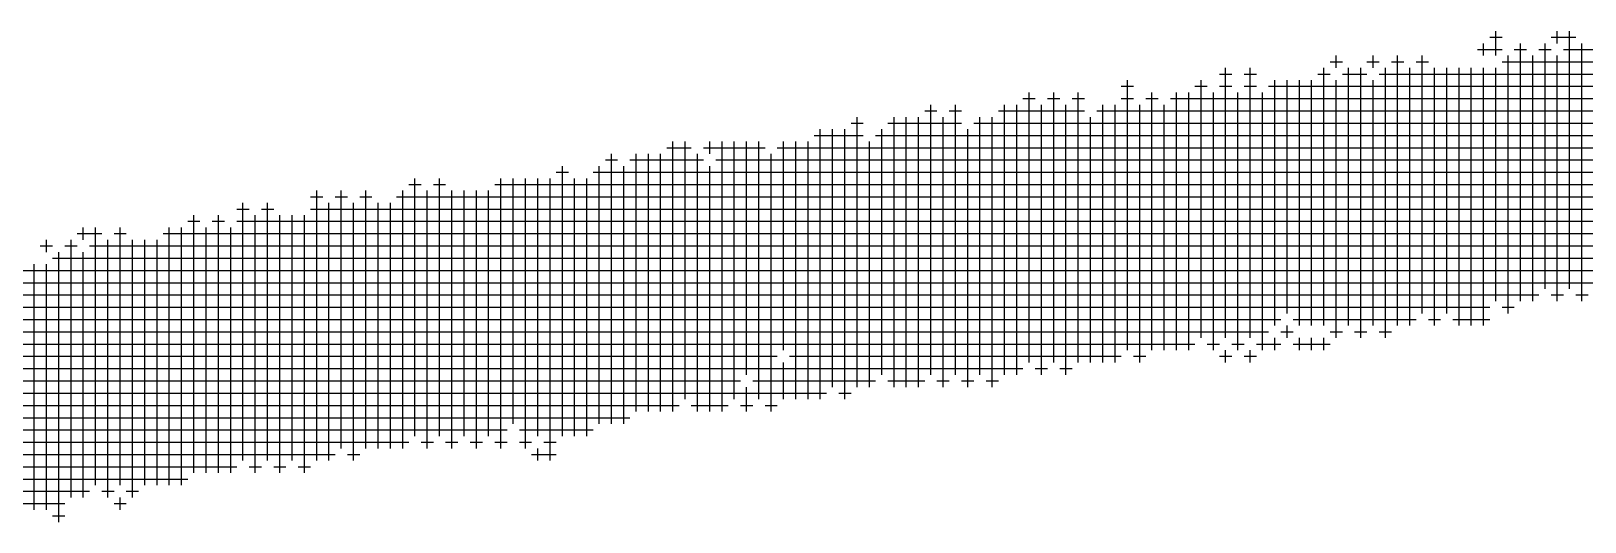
# Model space of a CAD drawing. Header units: feet. Extents: x 0 to 84100, y 0 to 59400.
# Drawn here: x 53393.5 to 53513.1, y 2818 to 2855.8 of the extents above; entities that cross this region are included whole.
import ezdxf

# ---------------------------------------------------------------- set-up
doc = ezdxf.new("R2010")
doc.units = ezdxf.units.FT
doc.header["$LTSCALE"] = 550
doc.header["$MEASUREMENT"] = 0
doc.layers.add('CX-MISC', color=2, linetype='CONTINUOUS')

# ---------------------------------------------------------------- blocks, each defined once
blk = doc.blocks.new('CXGLOGO-싸인3')
at = {"layer": 'CX-MISC'}
for p, q in [((345.737, 101.017, 1090.783), (346.157, 101.017, 1090.783)), ((345.947, 100.387, 1090.783), (345.947, 101.227, 1090.783)), ((347.837, 101.017, 1090.783), (348.677, 101.017, 1090.783)), ((348.047, 100.807, 1090.783), (348.047, 101.227, 1090.783)), ((348.467, 92.407, 1090.783), (348.467, 101.227, 1090.783)), ((345.317, 100.597, 1090.783), (346.157, 100.597, 1090.783)), ((345.527, 100.387, 1090.783), (345.527, 100.807, 1090.783)), ((346.577, 100.597, 1090.783), (346.997, 100.597, 1090.783)), ((346.787, 91.987, 1090.783), (346.787, 100.807, 1090.783)), ((347.417, 100.597, 1090.783), (347.837, 100.597, 1090.783)), ((347.627, 92.407, 1090.783), (347.627, 100.807, 1090.783)), ((348.257, 100.597, 1090.783), (350.357, 100.597, 1090.783)), ((348.887, 91.987, 1090.783), (348.887, 100.807, 1090.783)), ((336.707, 90.727, 1090.783), (336.707, 99.967, 1090.783)), ((337.547, 90.727, 1090.783), (337.547, 99.967, 1090.783)), ((340.067, 91.147, 1090.783), (340.067, 99.967, 1090.783)), ((340.277, 100.177, 1090.783), (340.697, 100.177, 1090.783)), ((340.487, 99.967, 1090.783), (340.487, 100.387, 1090.783)), ((340.907, 91.147, 1090.783), (340.907, 99.967, 1090.783)), ((341.327, 90.727, 1090.783), (341.327, 99.967, 1090.783)), ((341.537, 100.177, 1090.783), (341.957, 100.177, 1090.783)), ((341.747, 99.967, 1090.783), (341.747, 100.387, 1090.783)), ((342.167, 90.727, 1090.783), (342.167, 99.967, 1090.783)), ((342.377, 100.177, 1090.783), (342.797, 100.177, 1090.783)), ((342.587, 91.147, 1090.783), (342.587, 100.387, 1090.783)), ((343.007, 91.147, 1090.783), (343.007, 99.967, 1090.783)), ((343.217, 100.177, 1090.783), (343.637, 100.177, 1090.783)), ((343.427, 91.567, 1090.783), (343.427, 100.387, 1090.783)), ((343.847, 91.147, 1090.783), (343.847, 99.967, 1090.783)), ((344.267, 91.567, 1090.783), (344.267, 99.967, 1090.783)), ((344.687, 91.147, 1090.783), (344.687, 99.967, 1090.783)), ((345.107, 91.147, 1090.783), (345.107, 99.967, 1090.783)), ((345.527, 91.147, 1090.783), (345.527, 99.967, 1090.783)), ((345.947, 91.987, 1090.783), (345.947, 99.967, 1090.783)), ((346.157, 100.177, 1090.783), (417.977, 100.177, 1090.783)), ((346.367, 91.567, 1090.783), (346.367, 100.387, 1090.783)), ((347.207, 91.987, 1090.783), (347.207, 100.387, 1090.783)), ((348.047, 91.987, 1090.783), (348.047, 100.387, 1090.783)), ((333.347, 90.307, 1090.783), (333.347, 99.547, 1090.783)), ((335.867, 90.727, 1090.783), (335.867, 99.547, 1090.783)), ((336.497, 99.757, 1090.783), (336.917, 99.757, 1090.783)), ((337.337, 99.757, 1090.783), (337.757, 99.757, 1090.783)), ((338.387, 91.147, 1090.783), (338.387, 99.547, 1090.783)), ((338.807, 91.567, 1090.783), (338.807, 99.547, 1090.783)), ((339.227, 91.147, 1090.783), (339.227, 99.547, 1090.783)), ((339.647, 91.147, 1090.783), (339.647, 99.547, 1090.783)), ((339.857, 99.757, 1090.783), (340.277, 99.757, 1090.783)), ((340.487, 90.727, 1090.783), (340.487, 99.547, 1090.783)), ((340.697, 99.757, 1090.783), (341.537, 99.757, 1090.783)), ((341.747, 91.147, 1090.783), (341.747, 99.547, 1090.783)), ((341.957, 99.757, 1090.783), (414.617, 99.757, 1090.783)), ((329.777, 98.917, 1090.783), (330.197, 98.917, 1090.783)), ((329.987, 89.887, 1090.783), (329.987, 99.127, 1090.783)), ((330.617, 98.917, 1090.783), (331.037, 98.917, 1090.783)), ((330.827, 89.887, 1090.783), (330.827, 99.127, 1090.783)), ((331.457, 98.917, 1090.783), (331.877, 98.917, 1090.783)), ((331.667, 89.887, 1090.783), (331.667, 99.127, 1090.783)), ((333.137, 99.337, 1090.783), (333.557, 99.337, 1090.783)), ((333.137, 98.917, 1090.783), (333.557, 98.917, 1090.783)), ((333.977, 98.917, 1090.783), (334.397, 98.917, 1090.783)), ((334.187, 90.307, 1090.783), (334.187, 99.127, 1090.783)), ((334.817, 98.917, 1090.783), (406.217, 98.917, 1090.783)), ((335.027, 90.307, 1090.783), (335.027, 99.127, 1090.783)), ((335.447, 90.307, 1090.783), (335.447, 99.127, 1090.783)), ((335.657, 99.337, 1090.783), (336.077, 99.337, 1090.783)), ((336.287, 90.307, 1090.783), (336.287, 99.127, 1090.783)), ((336.497, 99.337, 1090.783), (336.917, 99.337, 1090.783)), ((337.127, 90.307, 1090.783), (337.127, 99.127, 1090.783)), ((337.337, 99.337, 1090.783), (337.757, 99.337, 1090.783)), ((337.967, 90.307, 1090.783), (337.967, 99.127, 1090.783)), ((338.177, 99.337, 1090.783), (407.057, 99.337, 1090.783)), ((326.417, 98.497, 1090.783), (326.837, 98.497, 1090.783)), ((326.627, 89.467, 1090.783), (326.627, 98.707, 1090.783)), ((327.257, 98.497, 1090.783), (327.677, 98.497, 1090.783)), ((327.467, 89.467, 1090.783), (327.467, 98.707, 1090.783)), ((328.937, 98.497, 1090.783), (331.877, 98.497, 1090.783)), ((329.147, 89.467, 1090.783), (329.147, 98.707, 1090.783)), ((329.567, 89.467, 1090.783), (329.567, 98.707, 1090.783)), ((330.407, 89.467, 1090.783), (330.407, 98.707, 1090.783)), ((331.247, 89.467, 1090.783), (331.247, 98.707, 1090.783)), ((332.297, 98.497, 1090.783), (405.797, 98.497, 1090.783)), ((332.507, 89.887, 1090.783), (332.507, 98.707, 1090.783)), ((332.927, 89.887, 1090.783), (332.927, 98.707, 1090.783)), ((333.767, 89.887, 1090.783), (333.767, 98.707, 1090.783)), ((334.607, 90.307, 1090.783), (334.607, 98.707, 1090.783)), ((322.847, 88.627, 1090.783), (322.847, 97.867, 1090.783)), ((323.267, 89.047, 1090.783), (323.267, 97.867, 1090.783)), ((323.687, 88.627, 1090.783), (323.687, 97.867, 1090.783)), ((323.897, 98.077, 1090.783), (324.317, 98.077, 1090.783)), ((324.107, 89.047, 1090.783), (324.107, 98.287, 1090.783)), ((324.947, 89.467, 1090.783), (324.947, 97.867, 1090.783)), ((325.157, 98.077, 1090.783), (327.677, 98.077, 1090.783)), ((325.367, 89.047, 1090.783), (325.367, 98.287, 1090.783)), ((325.787, 89.047, 1090.783), (325.787, 98.287, 1090.783)), ((326.207, 89.047, 1090.783), (326.207, 98.287, 1090.783)), ((327.047, 89.047, 1090.783), (327.047, 98.287, 1090.783)), ((327.887, 89.047, 1090.783), (327.887, 97.867, 1090.783)), ((328.097, 98.077, 1090.783), (396.137, 98.077, 1090.783)), ((328.307, 89.467, 1090.783), (328.307, 98.287, 1090.783)), ((328.727, 89.047, 1090.783), (328.727, 98.287, 1090.783)), ((332.087, 89.887, 1090.783), (332.087, 98.287, 1090.783)), ((317.597, 97.237, 1090.783), (318.437, 97.237, 1090.783)), ((317.807, 88.207, 1090.783), (317.807, 97.447, 1090.783)), ((318.227, 88.627, 1090.783), (318.227, 97.447, 1090.783)), ((318.857, 97.237, 1090.783), (320.957, 97.237, 1090.783)), ((319.067, 97.027, 1090.783), (319.067, 97.447, 1090.783)), ((319.487, 88.207, 1090.783), (319.487, 97.447, 1090.783)), ((319.907, 88.627, 1090.783), (319.907, 97.447, 1090.783)), ((320.327, 89.467, 1090.783), (320.327, 97.447, 1090.783)), ((320.747, 88.627, 1090.783), (320.747, 97.447, 1090.783)), ((321.377, 97.237, 1090.783), (390.257, 97.237, 1090.783)), ((321.587, 90.307, 1090.783), (321.587, 97.447, 1090.783)), ((322.007, 88.627, 1090.783), (322.007, 97.447, 1090.783)), ((322.427, 88.627, 1090.783), (322.427, 97.447, 1090.783)), ((322.637, 97.657, 1090.783), (324.317, 97.657, 1090.783)), ((324.527, 89.047, 1090.783), (324.527, 97.447, 1090.783)), ((324.737, 97.657, 1090.783), (395.297, 97.657, 1090.783)), ((315.497, 96.817, 1090.783), (315.917, 96.817, 1090.783)), ((315.707, 87.787, 1090.783), (315.707, 97.027, 1090.783)), ((316.337, 96.817, 1090.783), (318.857, 96.817, 1090.783)), ((316.547, 88.207, 1090.783), (316.547, 97.027, 1090.783)), ((316.967, 88.207, 1090.783), (316.967, 97.027, 1090.783)), ((317.387, 88.207, 1090.783), (317.387, 97.027, 1090.783)), ((318.647, 88.207, 1090.783), (318.647, 97.027, 1090.783)), ((319.277, 96.817, 1090.783), (389.417, 96.817, 1090.783)), ((321.167, 88.207, 1090.783), (321.167, 97.027, 1090.783)), ((308.987, 87.367, 1090.783), (308.987, 96.187, 1090.783)), ((309.827, 87.367, 1090.783), (309.827, 96.187, 1090.783)), ((311.927, 86.947, 1090.783), (311.927, 96.187, 1090.783)), ((312.347, 87.787, 1090.783), (312.347, 96.187, 1090.783)), ((312.767, 86.947, 1090.783), (312.767, 96.187, 1090.783)), ((313.187, 87.367, 1090.783), (313.187, 96.187, 1090.783)), ((313.607, 86.527, 1090.783), (313.607, 96.187, 1090.783)), ((313.817, 96.397, 1090.783), (314.237, 96.397, 1090.783)), ((314.027, 87.367, 1090.783), (314.027, 96.607, 1090.783)), ((314.447, 87.367, 1090.783), (314.447, 96.187, 1090.783)), ((314.867, 87.367, 1090.783), (314.867, 96.187, 1090.783)), ((315.077, 96.397, 1090.783), (381.857, 96.397, 1090.783)), ((315.287, 87.787, 1090.783), (315.287, 96.607, 1090.783)), ((316.127, 87.787, 1090.783), (316.127, 96.607, 1090.783)), ((319.067, 88.207, 1090.783), (319.067, 96.607, 1090.783)), ((305.627, 86.527, 1090.783), (305.627, 95.767, 1090.783)), ((306.467, 86.947, 1090.783), (306.467, 95.767, 1090.783)), ((307.307, 86.947, 1090.783), (307.307, 95.767, 1090.783)), ((308.567, 86.947, 1090.783), (308.567, 95.767, 1090.783)), ((308.777, 95.977, 1090.783), (309.197, 95.977, 1090.783)), ((309.407, 86.947, 1090.783), (309.407, 95.767, 1090.783)), ((309.617, 95.977, 1090.783), (310.037, 95.977, 1090.783)), ((310.247, 86.947, 1090.783), (310.247, 95.767, 1090.783)), ((310.667, 87.367, 1090.783), (310.667, 95.767, 1090.783)), ((311.087, 86.947, 1090.783), (311.087, 95.767, 1090.783)), ((311.507, 87.367, 1090.783), (311.507, 95.767, 1090.783)), ((311.717, 95.977, 1090.783), (380.177, 95.977, 1090.783)), ((302.897, 95.137, 1090.783), (303.317, 95.137, 1090.783)), ((303.107, 86.527, 1090.783), (303.107, 95.347, 1090.783)), ((303.737, 95.137, 1090.783), (304.157, 95.137, 1090.783)), ((303.947, 86.527, 1090.783), (303.947, 95.347, 1090.783)), ((305.417, 95.557, 1090.783), (305.837, 95.557, 1090.783)), ((305.417, 95.137, 1090.783), (376.817, 95.137, 1090.783)), ((306.047, 86.527, 1090.783), (306.047, 95.347, 1090.783)), ((306.257, 95.557, 1090.783), (306.677, 95.557, 1090.783)), ((306.887, 86.527, 1090.783), (306.887, 95.347, 1090.783)), ((307.097, 95.557, 1090.783), (307.517, 95.557, 1090.783)), ((307.727, 86.947, 1090.783), (307.727, 95.347, 1090.783)), ((308.147, 86.947, 1090.783), (308.147, 95.347, 1090.783)), ((308.357, 95.557, 1090.783), (371.777, 95.557, 1090.783)), ((301.217, 94.717, 1090.783), (301.637, 94.717, 1090.783)), ((301.427, 86.107, 1090.783), (301.427, 94.927, 1090.783)), ((302.057, 94.717, 1090.783), (302.477, 94.717, 1090.783)), ((302.267, 86.107, 1090.783), (302.267, 94.927, 1090.783)), ((302.897, 94.717, 1090.783), (370.097, 94.717, 1090.783)), ((303.527, 86.107, 1090.783), (303.527, 94.927, 1090.783)), ((304.367, 86.107, 1090.783), (304.367, 94.927, 1090.783)), ((304.787, 86.527, 1090.783), (304.787, 94.927, 1090.783)), ((305.207, 86.107, 1090.783), (305.207, 94.927, 1090.783)), ((296.387, 93.667, 1090.783), (296.387, 94.087, 1090.783)), ((297.227, 85.267, 1090.783), (297.227, 94.087, 1090.783)), ((297.437, 94.297, 1090.783), (298.277, 94.297, 1090.783)), ((297.647, 94.087, 1090.783), (297.647, 94.507, 1090.783)), ((298.067, 85.687, 1090.783), (298.067, 94.507, 1090.783)), ((298.487, 85.267, 1090.783), (298.487, 94.087, 1090.783)), ((298.697, 94.297, 1090.783), (299.117, 94.297, 1090.783)), ((298.907, 85.687, 1090.783), (298.907, 94.507, 1090.783)), ((299.327, 85.267, 1090.783), (299.327, 94.087, 1090.783)), ((299.747, 85.687, 1090.783), (299.747, 94.087, 1090.783)), ((300.167, 85.687, 1090.783), (300.167, 94.087, 1090.783)), ((300.377, 94.297, 1090.783), (365.897, 94.297, 1090.783)), ((300.587, 85.687, 1090.783), (300.587, 94.507, 1090.783)), ((301.007, 85.687, 1090.783), (301.007, 94.507, 1090.783)), ((301.847, 86.107, 1090.783), (301.847, 94.507, 1090.783)), ((302.687, 86.107, 1090.783), (302.687, 94.507, 1090.783)), ((296.177, 93.877, 1090.783), (296.597, 93.877, 1090.783)), ((296.807, 84.427, 1090.783), (296.807, 93.667, 1090.783)), ((297.017, 93.877, 1090.783), (297.437, 93.877, 1090.783)), ((297.647, 85.267, 1090.783), (297.647, 93.667, 1090.783)), ((297.857, 93.877, 1090.783), (363.377, 93.877, 1090.783)), ((289.457, 93.037, 1090.783), (355.817, 93.037, 1090.783)), ((295.967, 84.847, 1090.783), (295.967, 93.247, 1090.783)), ((296.387, 84.847, 1090.783), (296.387, 93.247, 1090.783)), ((296.597, 93.457, 1090.783), (359.177, 93.457, 1090.783)), ((290.297, 92.617, 1090.783), (349.937, 92.617, 1090.783)), ((286.097, 92.197, 1090.783), (347.417, 92.197, 1090.783)), ((347.837, 92.197, 1090.783), (348.257, 92.197, 1090.783)), ((348.677, 92.197, 1090.783), (349.097, 92.197, 1090.783)), ((284.417, 91.777, 1090.783), (345.737, 91.777, 1090.783)), ((346.157, 91.777, 1090.783), (346.577, 91.777, 1090.783)), ((275.177, 90.937, 1090.783), (338.177, 90.937, 1090.783)), ((280.637, 91.357, 1090.783), (338.597, 91.357, 1090.783)), ((338.597, 90.937, 1090.783), (339.017, 90.937, 1090.783)), ((338.807, 90.727, 1090.783), (338.807, 91.147, 1090.783)), ((339.017, 91.357, 1090.783), (343.217, 91.357, 1090.783)), ((340.277, 90.937, 1090.783), (340.697, 90.937, 1090.783)), ((341.117, 90.937, 1090.783), (341.537, 90.937, 1090.783)), ((341.957, 90.937, 1090.783), (342.377, 90.937, 1090.783)), ((343.637, 91.357, 1090.783), (344.057, 91.357, 1090.783)), ((344.477, 91.357, 1090.783), (345.737, 91.357, 1090.783)), ((273.917, 90.517, 1090.783), (335.657, 90.517, 1090.783)), ((336.077, 90.517, 1090.783), (336.497, 90.517, 1090.783)), ((336.917, 90.517, 1090.783), (337.337, 90.517, 1090.783)), ((337.757, 90.517, 1090.783), (338.597, 90.517, 1090.783)), ((338.387, 90.307, 1090.783), (338.387, 90.727, 1090.783)), ((339.017, 90.517, 1090.783), (340.277, 90.517, 1090.783)), ((339.227, 90.307, 1090.783), (339.227, 90.727, 1090.783)), ((339.647, 90.307, 1090.783), (339.647, 90.727, 1090.783)), ((340.067, 90.307, 1090.783), (340.067, 90.727, 1090.783)), ((268.037, 90.097, 1090.783), (321.377, 90.097, 1090.783)), ((321.587, 88.627, 1090.783), (321.587, 89.887, 1090.783)), ((321.797, 90.097, 1090.783), (333.137, 90.097, 1090.783)), ((333.557, 90.097, 1090.783), (333.977, 90.097, 1090.783)), ((336.497, 90.097, 1090.783), (336.917, 90.097, 1090.783)), ((336.707, 89.887, 1090.783), (336.707, 90.307, 1090.783)), ((337.337, 90.097, 1090.783), (337.757, 90.097, 1090.783)), ((337.547, 89.887, 1090.783), (337.547, 90.307, 1090.783)), ((267.617, 89.677, 1090.783), (329.777, 89.677, 1090.783)), ((330.197, 89.677, 1090.783), (330.617, 89.677, 1090.783)), ((331.037, 89.677, 1090.783), (331.457, 89.677, 1090.783)), ((260.057, 88.837, 1090.783), (323.057, 88.837, 1090.783)), ((266.777, 89.257, 1090.783), (320.117, 89.257, 1090.783)), ((320.327, 88.207, 1090.783), (320.327, 89.047, 1090.783)), ((320.537, 89.257, 1090.783), (324.737, 89.257, 1090.783)), ((323.477, 88.837, 1090.783), (323.897, 88.837, 1090.783)), ((325.157, 89.257, 1090.783), (326.417, 89.257, 1090.783)), ((326.837, 89.257, 1090.783), (327.257, 89.257, 1090.783)), ((327.677, 89.257, 1090.783), (328.097, 89.257, 1090.783)), ((328.517, 89.257, 1090.783), (328.937, 89.257, 1090.783)), ((255.857, 88.417, 1090.783), (318.017, 88.417, 1090.783)), ((318.437, 88.417, 1090.783), (319.697, 88.417, 1090.783)), ((320.117, 88.417, 1090.783), (320.537, 88.417, 1090.783)), ((320.957, 88.417, 1090.783), (321.377, 88.417, 1090.783)), ((255.857, 87.997, 1090.783), (316.337, 87.997, 1090.783)), ((253.337, 87.577, 1090.783), (312.137, 87.577, 1090.783)), ((253.337, 87.157, 1090.783), (308.777, 87.157, 1090.783)), ((309.197, 87.157, 1090.783), (309.617, 87.157, 1090.783)), ((310.037, 87.157, 1090.783), (310.457, 87.157, 1090.783)), ((310.877, 87.157, 1090.783), (311.297, 87.157, 1090.783)), ((311.717, 87.157, 1090.783), (312.137, 87.157, 1090.783)), ((312.557, 87.577, 1090.783), (315.077, 87.577, 1090.783)), ((312.557, 87.157, 1090.783), (312.977, 87.157, 1090.783)), ((313.397, 87.157, 1090.783), (313.817, 87.157, 1090.783)), ((253.757, 86.737, 1090.783), (306.257, 86.737, 1090.783)), ((306.677, 86.737, 1090.783), (307.097, 86.737, 1090.783)), ((312.977, 86.737, 1090.783), (313.817, 86.737, 1090.783)), ((313.187, 86.527, 1090.783), (313.187, 86.947, 1090.783)), ((244.937, 86.317, 1090.783), (302.897, 86.317, 1090.783)), ((303.317, 86.317, 1090.783), (303.737, 86.317, 1090.783)), ((304.157, 86.317, 1090.783), (304.577, 86.317, 1090.783)), ((304.997, 86.317, 1090.783), (305.417, 86.317, 1090.783)), ((240.737, 85.897, 1090.783), (301.217, 85.897, 1090.783)), ((232.337, 85.057, 1090.783), (297.017, 85.057, 1090.783)), ((234.017, 85.477, 1090.783), (297.857, 85.477, 1090.783)), ((298.277, 85.477, 1090.783), (298.697, 85.477, 1090.783)), ((298.697, 85.057, 1090.783), (299.117, 85.057, 1090.783)), ((298.907, 84.847, 1090.783), (298.907, 85.267, 1090.783)), ((299.117, 85.477, 1090.783), (299.537, 85.477, 1090.783)), ((296.597, 84.637, 1090.783), (297.017, 84.637, 1090.783))]:
    blk.add_line(p, q, dxfattribs=at)

msp = doc.modelspace()

# ---------------------------------------------------------------- block references
at = {"layer": 'CX-MISC', "color": 7, "xscale": 2.250000002095476, "yscale": 2.250000002095476, "zscale": 2.250000002095476}
msp.add_blockref('CXGLOGO-싸인3', (52727.82, 2628.08), dxfattribs=at)

doc.saveas('drawing.dxf')
